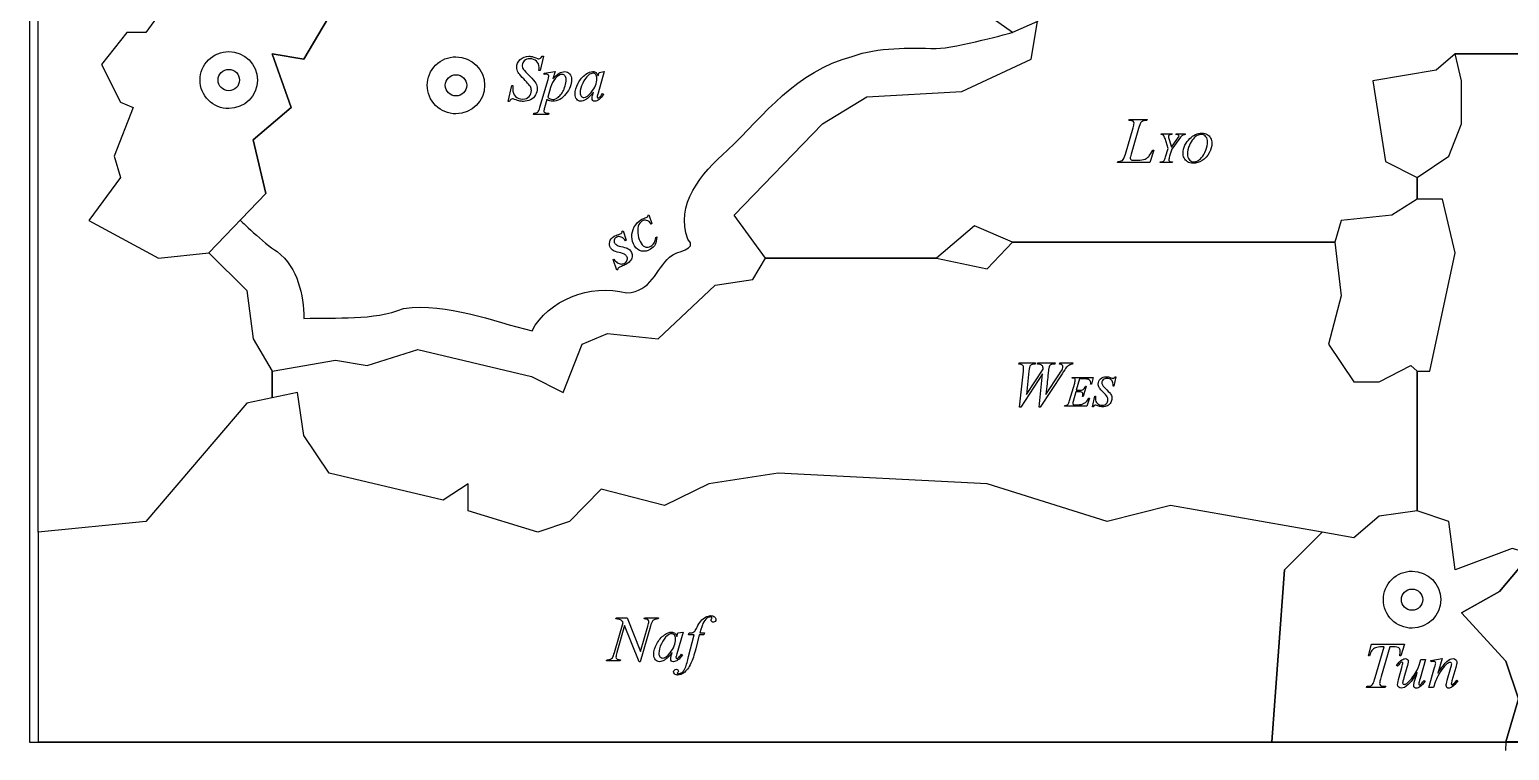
# Model space of a CAD drawing. Extents: x 1 to 639, y -1 to 499.
# Drawn here: x 1.3 to 245.7, y -1.1 to 118 of the extents above; entities that cross this region are included whole.
import ezdxf

# ---------------------------------------------------------------- set-up
doc = ezdxf.new("R2010")
doc.units = 0
for name, color, linetype in [('Background', 7, 'CONTINUOUS'), ('Centers', 7, 'CONTINUOUS'), ('Dividing_Lines', 7, 'CONTINUOUS'), ('Label_Land', 7, 'CONTINUOUS'), ('Label_Sea', 7, 'CONTINUOUS'), ('Land', 7, 'CONTINUOUS'), ('Seas', 7, 'CONTINUOUS')]:
    doc.layers.add(name, color=color, linetype=linetype)

msp = doc.modelspace()

# ---------------------------------------------------------------- linework, layer by layer
at = {"layer": 'Background', "color": 1}
msp.add_lwpolyline([(1.344743, 497.531739), (1.344743, 0.221553), (638.64735, 0.221553)], dxfattribs=at)
at = {"layer": 'Centers', "color": 1}
for points in [[(36.013724, 109.624054)], [(38.985438, 109.624054)], [(73.531696, 108.757862)], [(76.50341, 108.757862)], [(231.442201, 23.781681)], [(234.413915, 23.781681)]]:
    msp.add_lwpolyline(points, close=True, dxfattribs=at)
for points in [[(29.503007, 109.624054), (29.503005, 110.872899), (30.002526, 112.070595), (30.891681, 112.953659)], [(30.891681, 112.953659), (31.780835, 113.836724), (32.986788, 114.332822), (34.24424, 114.332815)], [(34.24424, 114.332815), (36.862735, 114.33281), (38.985442, 112.224626), (38.985438, 109.624054)], [(68.409661, 112.087451), (69.298815, 112.97051), (70.504764, 113.466603), (71.762212, 113.466596)], [(71.762212, 113.466596), (74.380697, 113.466591), (76.503399, 111.358424), (76.50341, 108.757862)], [(32.47472, 109.624054), (32.474717, 110.090149), (32.661146, 110.537156), (32.992996, 110.866735)], [(32.992996, 110.866735), (33.324846, 111.196315), (33.774932, 111.38147), (34.24424, 111.381469)], [(34.24424, 111.381469), (35.221509, 111.381453), (36.013732, 110.594634), (36.013724, 109.624054)], [(67.020976, 108.757862), (67.020982, 110.006702), (67.520506, 111.204392), (68.409661, 112.087451)], [(69.992693, 108.757862), (69.992689, 109.223957), (70.179119, 109.670963), (70.510968, 110.000543)], [(70.510968, 110.000543), (70.842818, 110.330122), (71.292904, 110.515278), (71.762212, 110.515276)], [(71.762212, 110.515276), (72.739481, 110.515261), (73.531704, 109.728442), (73.531696, 108.757862)], [(30.89169, 106.294466), (30.002536, 107.177525), (29.503012, 108.375214), (29.503007, 109.624054)], [(34.24424, 107.866666), (33.266967, 107.866663), (32.474728, 108.653471), (32.47472, 109.624054)], [(36.013724, 109.624054), (36.013717, 108.653485), (35.221498, 107.866682), (34.24424, 107.866666)], [(38.985438, 109.624054), (38.985427, 107.023493), (36.862725, 104.915325), (34.24424, 104.91532)], [(68.409651, 105.428256), (67.520496, 106.311321), (67.020975, 107.509017), (67.020976, 108.757862)], [(70.510968, 107.515181), (70.179119, 107.844761), (69.992689, 108.291767), (69.992693, 108.757862)], [(73.531696, 108.757862), (73.531704, 107.787282), (72.739481, 107.000463), (71.762212, 107.000447)], [(76.50341, 108.757862), (76.503414, 106.15729), (74.380707, 104.049106), (71.762212, 104.049101)], [(34.24424, 104.91532), (32.986792, 104.915314), (31.780844, 105.411407), (30.89169, 106.294466)], [(71.762212, 104.049101), (70.504759, 104.049094), (69.298806, 104.545191), (68.409651, 105.428256)], [(71.762212, 107.000447), (71.292904, 107.000446), (70.842818, 107.185601), (70.510968, 107.515181)], [(224.931484, 23.781681), (224.931482, 25.030525), (225.431003, 26.228221), (226.320158, 27.111286)], [(226.320158, 27.111286), (227.209312, 27.994351), (228.415264, 28.490448), (229.672716, 28.490441)], [(229.672716, 28.490441), (232.291212, 28.490436), (234.413918, 26.382253), (234.413915, 23.781681)], [(227.903195, 23.781681), (227.903202, 24.752265), (228.695443, 25.539073), (229.672716, 25.539069)], [(229.672716, 25.539069), (230.649975, 25.539053), (231.442194, 24.75225), (231.442201, 23.781681)], [(226.320158, 20.452076), (225.431003, 21.33514), (224.931482, 22.532836), (224.931484, 23.781681)], [(229.672716, 22.024293), (228.695443, 22.024288), (227.903202, 22.811097), (227.903195, 23.781681)], [(231.442201, 23.781681), (231.442194, 22.811111), (230.649975, 22.024308), (229.672716, 22.024293)], [(234.413915, 23.781681), (234.413918, 21.181109), (232.291212, 19.072925), (229.672716, 19.07292)], [(229.672716, 19.07292), (228.415264, 19.072913), (227.209312, 19.569011), (226.320158, 20.452076)]]:
    msp.add_open_spline(points, degree=3, dxfattribs=at)
at = {"layer": 'Dividing_Lines', "color": 2}
msp.add_lwpolyline([(249.323548, 31.357623), (244.099747, 25.141162), (237.831194, 21.588736), (245.144509, 13.595969), (247.234026, 7.379508), (245.144509, 0.274788), (245.083417, -1.125387)], dxfattribs=at)
at = {"layer": 'Label_Land', "color": 7}
for points in [[(85.998518, 113.559056), (86.199839, 113.559056), (85.648856, 111.191297), (85.468728, 111.191297)], [(86.326988, 110.549426), (86.326988, 110.754605), (88.144168, 111.022958)], [(88.144168, 111.022958), (87.778615, 109.812795)], [(96.260561, 111.022958), (95.227471, 107.455576), (95.110917, 106.976757)], [(95.227464, 110.296867), (95.418189, 110.896678), (96.260561, 111.022958)], [(80.393333, 106.098053), (80.986699, 108.744672), (81.166828, 108.744672)], [(85.627665, 105.135163), (86.968033, 109.744368)], [(87.370674, 108.38688), (86.909758, 106.813638)], [(94.358607, 107.255616), (94.469862, 107.650249)], [(80.594654, 106.09802), (80.393333, 106.098053)], [(86.787904, 106.397959), (86.401159, 105.04047)], [(95.985063, 107.381896), (96.165192, 107.255616)], [(87.089887, 104.15126), (87.042204, 103.956553), (84.546892, 103.956553), (84.599871, 104.15126)], [(103.508253, 87.302159), (103.619066, 87.370957)], [(103.619066, 87.370957), (104.126499, 85.903044), (104.009698, 85.830528)], [(99.234514, 84.648816), (99.366293, 84.73063)], [(99.366293, 84.73063), (99.889088, 83.152281), (99.790256, 83.090921)], [(104.788241, 83.62087), (104.931997, 83.710121)], [(98.424183, 78.279802), (98.307381, 78.207286), (97.70184, 79.970038), (97.815646, 80.040694)], [(97.939983, 15.066255), (99.365118, 20.027999)], [(98.188983, 20.596257), (98.247261, 20.79093), (100.04325, 20.79093)], [(100.04325, 20.79093), (102.263074, 15.197787), (103.465697, 19.375554)], [(102.829949, 20.596358), (102.888227, 20.791031), (105.198114, 20.791031), (105.134539, 20.596358)], [(103.884234, 19.375655), (102.1942, 13.493114), (102.003475, 13.493114), (99.614121, 19.512442), (98.337324, 15.066356)], [(109.261607, 18.417917), (108.228517, 14.850535), (108.111963, 14.371717)], [(108.22851, 17.691826), (108.419234, 18.291638), (109.261607, 18.417917)], [(110.194038, 14.382223), (111.115874, 17.944386), (110.194038, 17.944386), (110.268209, 18.291638)], [(112.811204, 18.291638), (112.715841, 17.944386), (111.942347, 17.944386), (111.359578, 15.645019)], [(112.032413, 18.291638), (112.811204, 18.291638)], [(107.359653, 14.650576), (107.470908, 15.045208)], [(108.986109, 14.776855), (109.166238, 14.650576)], [(222.652695, 14.518905), (222.45667, 14.518905), (222.959973, 16.413099)], [(222.959973, 16.413099), (228.416817, 16.413099), (227.828747, 14.518905), (227.627427, 14.518905)], [(223.585126, 10.919937), (225.073836, 15.986914), (224.644707, 15.986914)], [(226.562549, 15.986914), (225.995672, 15.986914), (224.575833, 11.072516)], [(98.941285, 13.850906), (98.888306, 13.656132), (96.631398, 13.656132), (96.705569, 13.850805)], [(227.288344, 12.798337), (227.12411, 12.914111)], [(227.526751, 10.956777), (227.987668, 12.582618)], [(228.824737, 12.582618), (228.326734, 10.883097)], [(230.991582, 13.513922), (231.108136, 13.913807), (231.913435, 13.913807)], [(231.913435, 13.913807), (230.991599, 10.777864)], [(233.497507, 10.146466), (233.232612, 9.278302), (232.437926, 9.278302), (233.402145, 12.572078)], [(233.025995, 13.556183), (232.824675, 13.524529), (232.792904, 13.713949), (234.625963, 14.040087)], [(234.625963, 14.040087), (233.921339, 11.646028)], [(235.484223, 10.456912), (236.098781, 12.572078)], [(236.909358, 12.572078), (236.263014, 10.356932)], [(231.659118, 10.441118), (231.818055, 10.320092)], [(237.052404, 10.456912), (237.216637, 10.356932)], [(225.073836, 9.472975), (225.31754, 9.472975), (225.253965, 9.278302), (222.1282, 9.278302), (222.186479, 9.472975), (222.324224, 9.472975)]]:
    msp.add_lwpolyline(points, dxfattribs=at)
for points in [[(94.374506, 110.749352)], [(107.375552, 18.144311)]]:
    msp.add_lwpolyline(points, close=True, dxfattribs=at)
for points in [[(81.807873, 111.749082), (81.807873, 112.247174), (81.995065, 112.673359), (82.369451, 113.027638)], [(82.369451, 113.027638), (82.743836, 113.381939), (83.22418, 113.55909), (83.810481, 113.55909)], [(83.052882, 112.827679), (82.823305, 112.61371), (82.708517, 112.366416), (82.708517, 112.085794)], [(83.948227, 113.148631), (83.580905, 113.148631), (83.282457, 113.041647), (83.052882, 112.827679)], [(83.810481, 113.55909), (84.00827, 113.55909), (84.195462, 113.539794), (84.372059, 113.501203)], [(85.066087, 112.743492), (84.783532, 113.013585), (84.410912, 113.148631), (83.948227, 113.148631)], [(84.372059, 113.501203), (84.48155, 113.480101), (84.681105, 113.409945), (84.970724, 113.290737)], [(84.970724, 113.290737), (85.175577, 113.210053), (85.288599, 113.166209), (85.30979, 113.159205)], [(85.489919, 111.701669), (85.489919, 112.126125), (85.348642, 112.4734), (85.066087, 112.743492)], [(85.30979, 113.159205), (85.359237, 113.148653), (85.413982, 113.143378), (85.474024, 113.143378)], [(85.474024, 113.143378), (85.576451, 113.143378), (85.664749, 113.169689), (85.738919, 113.222311)], [(85.738919, 113.222311), (85.813091, 113.27491), (85.899624, 113.387159), (85.998518, 113.559056)], [(82.051576, 110.854585), (81.889107, 111.138709), (81.807873, 111.436874), (81.807873, 111.749082)], [(82.724412, 110.070608), (82.374749, 110.421384), (82.150471, 110.68271), (82.051576, 110.854585)], [(82.708517, 112.085794), (82.708517, 111.840239), (82.780922, 111.605213), (82.925733, 111.380716)], [(84.054185, 108.534206), (83.888185, 108.825356), (83.444927, 109.33749), (82.724412, 110.070608)], [(82.925733, 111.380716), (83.074074, 111.159721), (83.411373, 110.796665), (83.937631, 110.291546)], [(83.937631, 110.291546), (84.467422, 109.789953), (84.810019, 109.397083), (84.965425, 109.112937)], [(85.468728, 111.191297), (85.482855, 111.401763), (85.489919, 111.571887), (85.489919, 111.701669)], [(86.756117, 110.586232), (86.653692, 110.586232), (86.510649, 110.573964), (86.326988, 110.549426)], [(87.00512, 110.507333), (86.95214, 110.559933), (86.869139, 110.586232), (86.756117, 110.586232)], [(86.968033, 109.744368), (87.049269, 110.035519), (87.089887, 110.216171), (87.089887, 110.286327)], [(87.089887, 110.286327), (87.089887, 110.381042), (87.061631, 110.454711), (87.00512, 110.507333)], [(87.778615, 109.812795), (88.163595, 110.261789), (88.506193, 110.575726), (88.806408, 110.754605)], [(89.320304, 110.565186), (88.938854, 110.565186), (88.560937, 110.347704), (88.186552, 109.912741)], [(88.806408, 110.754605), (89.110155, 110.933507), (89.419199, 111.022958), (89.73354, 111.022958)], [(89.770627, 110.33896), (89.643478, 110.489777), (89.49337, 110.565186), (89.320304, 110.565186)], [(89.73354, 111.022958), (90.047884, 111.022958), (90.316311, 110.898429), (90.538822, 110.649372)], [(89.966648, 109.697022), (89.966648, 109.977643), (89.901308, 110.191623), (89.770627, 110.33896)], [(90.538822, 110.649372), (90.761335, 110.40384), (90.872592, 110.082888), (90.872592, 109.686516)], [(91.926867, 109.091924), (92.265933, 109.712815), (92.695064, 110.209167), (93.21426, 110.580979)], [(93.653991, 110.433653), (93.293733, 110.135498), (92.972327, 109.69352), (92.689772, 109.107717)], [(93.21426, 110.580979), (93.620431, 110.875632), (94.003646, 111.022958), (94.363904, 111.022958)], [(94.374506, 110.749352), (94.148462, 110.749352), (93.90829, 110.644119), (93.653991, 110.433653)], [(94.363904, 111.022958), (94.579353, 111.022958), (94.757716, 110.966834), (94.898994, 110.854585)], [(94.851318, 110.549426), (94.734765, 110.68271), (94.575828, 110.749352), (94.374506, 110.749352)], [(95.02615, 109.902235), (95.02615, 110.200389), (94.967873, 110.41612), (94.851318, 110.549426)], [(94.898994, 110.854585), (95.043802, 110.742336), (95.153292, 110.55643), (95.227464, 110.296867)], [(81.166828, 108.744672), (81.142103, 108.48861), (81.129741, 108.276393), (81.129741, 108.108021)], [(81.129741, 108.108021), (81.129741, 107.62744), (81.28338, 107.236321), (81.59066, 106.934664)], [(83.858164, 106.903077), (84.098336, 107.187223), (84.218422, 107.513451), (84.218422, 107.881761)], [(84.218422, 107.881761), (84.218422, 108.120289), (84.163676, 108.337771), (84.054185, 108.534206)], [(85.198533, 108.21322), (85.198533, 107.851914), (85.101405, 107.501138), (84.907149, 107.16089)], [(84.965425, 109.112937), (85.12083, 108.832315), (85.198533, 108.53241), (85.198533, 108.21322)], [(88.186552, 109.912741), (87.815699, 109.477778), (87.54374, 108.969158), (87.370674, 108.38688)], [(88.912367, 107.029357), (89.096027, 107.229317), (89.260262, 107.459078), (89.40507, 107.718642)], [(89.40507, 107.718642), (89.549881, 107.98173), (89.678797, 108.290413), (89.791819, 108.644692)], [(89.791819, 108.644692), (89.908372, 108.998971), (89.966648, 109.349747), (89.966648, 109.697022)], [(90.872592, 109.686516), (90.872592, 108.914807), (90.556483, 108.129067), (89.924265, 107.329296)], [(91.423567, 107.329296), (91.423567, 107.887014), (91.591334, 108.474557), (91.926867, 109.091924)], [(92.689772, 109.107717), (92.41075, 108.521915), (92.271239, 107.992247), (92.271239, 107.518716)], [(92.864605, 106.745245), (93.249585, 106.745245), (93.668119, 107.027617), (94.120207, 107.592362)], [(94.469862, 107.650249), (94.007179, 107.050415), (93.581581, 106.631234), (93.193068, 106.392706)], [(94.120207, 107.592362), (94.724169, 108.343035), (95.02615, 109.112993), (95.02615, 109.902235)], [(81.082061, 106.518952), (80.873676, 106.518952), (80.711207, 106.378641), (80.594654, 106.09802)], [(81.426423, 106.440019), (81.288679, 106.492641), (81.173892, 106.518952), (81.082061, 106.518952)], [(82.305876, 106.155906), (82.122215, 106.194497), (81.829064, 106.289201), (81.426423, 106.440019)], [(81.59066, 106.934664), (81.901471, 106.632985), (82.305877, 106.482145), (82.803879, 106.482145)], [(82.899241, 106.09802), (82.687325, 106.09802), (82.489537, 106.117315), (82.305876, 106.155906)], [(82.803879, 106.482145), (83.266564, 106.482145), (83.617992, 106.622456), (83.858164, 106.903077)], [(84.080676, 106.376879), (83.720418, 106.190973), (83.326607, 106.09802), (82.899241, 106.09802)], [(84.907149, 107.16089), (84.716425, 106.824144), (84.440934, 106.562807), (84.080676, 106.376879)], [(85.267407, 104.319633), (85.380429, 104.41785), (85.500515, 104.689693), (85.627665, 105.135163)], [(87.243524, 106.19278), (87.109311, 106.231349), (86.957437, 106.299742), (86.787904, 106.397959)], [(86.909758, 106.813638), (87.128738, 106.554074), (87.423654, 106.424293), (87.794507, 106.424293)], [(87.71504, 106.134893), (87.538443, 106.134893), (87.381271, 106.154189), (87.243524, 106.19278)], [(89.924265, 107.329296), (89.292049, 106.533028), (88.555641, 106.134893), (87.71504, 106.134893)], [(87.794507, 106.424293), (87.978167, 106.424293), (88.16536, 106.475152), (88.356085, 106.576872)], [(88.356085, 106.576872), (88.546809, 106.678592), (88.732237, 106.82942), (88.912367, 107.029357)], [(91.704355, 106.450592), (91.517163, 106.664561), (91.423567, 106.957462), (91.423567, 107.329296)], [(92.371891, 106.134893), (92.11406, 106.134893), (91.891548, 106.240126), (91.704355, 106.450592)], [(92.271239, 107.518716), (92.271239, 107.280188), (92.331282, 107.090768), (92.451368, 106.950458)], [(93.193068, 106.392706), (92.914044, 106.220831), (92.640318, 106.134893), (92.371891, 106.134893)], [(92.451368, 106.950458), (92.571454, 106.813649), (92.709199, 106.745245), (92.864605, 106.745245)], [(94.242053, 106.576872), (94.242053, 106.748747), (94.280905, 106.974995), (94.358607, 107.255616)], [(94.353308, 106.250633), (94.279138, 106.324313), (94.242053, 106.433059), (94.242053, 106.576872)], [(94.697673, 106.134893), (94.545799, 106.134893), (94.43101, 106.173473), (94.353308, 106.250633)], [(95.412889, 106.419006), (95.155059, 106.229597), (94.916653, 106.134893), (94.697673, 106.134893)], [(95.110917, 106.976757), (95.100315, 106.931162), (95.095015, 106.892571), (95.095015, 106.860984)], [(95.095015, 106.860984), (95.095015, 106.80486), (95.112674, 106.755751), (95.147994, 106.713658)], [(95.147994, 106.713658), (95.176249, 106.682094), (95.211569, 106.666312), (95.253952, 106.666312)], [(95.253952, 106.666312), (95.299868, 106.666312), (95.359911, 106.694374), (95.434081, 106.750498)], [(96.165192, 107.255616), (95.921489, 106.890809), (95.670722, 106.611938), (95.412889, 106.419006)], [(95.434081, 106.750498), (95.571827, 106.852218), (95.755488, 107.062684), (95.985063, 107.381896)], [(84.599871, 104.15126), (84.92834, 104.165179), (85.150852, 104.221303), (85.267407, 104.319633)], [(86.401159, 105.04047), (86.323456, 104.77388), (86.284605, 104.600243), (86.284605, 104.519558)], [(86.284605, 104.519558), (86.284605, 104.442399), (86.30403, 104.377508), (86.34288, 104.324886)], [(86.34288, 104.324886), (86.385264, 104.268761), (86.45237, 104.226668), (86.544201, 104.198606)], [(86.544201, 104.198606), (86.636031, 104.167042), (86.817926, 104.15126), (87.089887, 104.15126)], [(101.216446, 85.358062), (101.506421, 85.885581), (101.872034, 86.286316), (102.313285, 86.560265)], [(102.475796, 86.321932), (102.200264, 86.150868), (101.999366, 85.863437), (101.873103, 85.459639)], [(102.313285, 86.560265), (102.481, 86.664391), (102.712112, 86.758235), (103.00662, 86.841798)], [(103.258616, 86.448066), (102.992302, 86.522644), (102.731362, 86.480599), (102.475796, 86.321932)], [(103.00662, 86.841798), (103.156871, 86.885439), (103.256953, 86.922754), (103.306867, 86.953743)], [(104.009698, 85.830528), (103.776057, 86.170844), (103.525696, 86.37669), (103.258616, 86.448066)], [(103.306867, 86.953743), (103.406698, 87.015724), (103.473827, 87.131863), (103.508253, 87.302159)], [(97.155335, 82.90293), (97.25564, 83.268558), (97.497467, 83.570373), (97.880816, 83.808375)], [(97.899962, 83.195616), (97.857802, 83.006724), (97.88353, 82.837913), (97.977146, 82.689183)], [(97.880816, 83.808375), (98.054521, 83.916219), (98.307474, 84.01948), (98.639675, 84.118157)], [(98.197933, 83.628817), (98.042199, 83.53213), (97.942875, 83.38773), (97.899962, 83.195616)], [(98.742662, 83.756016), (98.541234, 83.771623), (98.359658, 83.729224), (98.197933, 83.628817)], [(98.639675, 84.118157), (98.83409, 84.175451), (98.96524, 84.225171), (99.033126, 84.267318)], [(99.34956, 83.532983), (99.148373, 83.667323), (98.946074, 83.741667), (98.742662, 83.756016)], [(99.033126, 84.267318), (99.091027, 84.303266), (99.13545, 84.347393), (99.166396, 84.3997)], [(99.166396, 84.3997), (99.196094, 84.453985), (99.2188, 84.537024), (99.234514, 84.648816)], [(99.790256, 83.090921), (99.633493, 83.291443), (99.486594, 83.438797), (99.34956, 83.532983)], [(100.808146, 83.743567), (100.791122, 84.295598), (100.927223, 84.833763), (101.216446, 85.358062)], [(101.25118, 82.252232), (100.971602, 82.696404), (100.823924, 83.193516), (100.808146, 83.743567)], [(101.873103, 85.459639), (101.746852, 85.055822), (101.74054, 84.554101), (101.854165, 83.954476)], [(101.854165, 83.954476), (101.9463, 83.468404), (102.112188, 83.035006), (102.35183, 82.654282)], [(104.511647, 82.75004), (104.642419, 82.97462), (104.734617, 83.264897), (104.788241, 83.62087)], [(104.931997, 83.710121), (104.91657, 83.187584), (104.82888, 82.773237), (104.668928, 82.467079)], [(97.287595, 81.905327), (97.099128, 82.204748), (97.055041, 82.537282), (97.155335, 82.90293)], [(97.705443, 81.486331), (97.535459, 81.593156), (97.396177, 81.732821), (97.287595, 81.905327)], [(98.698358, 81.126478), (98.268054, 81.22336), (97.937083, 81.343311), (97.705443, 81.486331)], [(97.977146, 82.689183), (98.069505, 82.542452), (98.200548, 82.422492), (98.370277, 82.329303)], [(98.370277, 82.329303), (98.540759, 82.239335), (98.866609, 82.145168), (99.347828, 82.046802)], [(99.586793, 80.846591), (99.42679, 80.937558), (99.130645, 81.030854), (98.698358, 81.126478)], [(99.347828, 82.046802), (99.732952, 81.968758), (100.018243, 81.872854), (100.203701, 81.75909)], [(99.970196, 80.488932), (99.87658, 80.637662), (99.748779, 80.756882), (99.586793, 80.846591)], [(100.203701, 81.75909), (100.391144, 81.646585), (100.545405, 81.494151), (100.666484, 81.30179)], [(100.666484, 81.30179), (100.802529, 81.085653), (100.870062, 80.850424), (100.869082, 80.596103)], [(102.423843, 81.375199), (101.940375, 81.485962), (101.549487, 81.778306), (101.25118, 82.252232)], [(102.35183, 82.654282), (102.566514, 82.313209), (102.814502, 82.104514), (103.095796, 82.028195)], [(103.883906, 81.669462), (103.394737, 81.365762), (102.908049, 81.267674), (102.423843, 81.375199)], [(103.095796, 82.028195), (103.377839, 81.955095), (103.665611, 82.009655), (103.959113, 82.191875)], [(104.668928, 82.467079), (104.51096, 82.16218), (104.249285, 81.896307), (103.883906, 81.669462)], [(103.959113, 82.191875), (104.196709, 82.339386), (104.380887, 82.525441), (104.511647, 82.75004)], [(97.815646, 80.040694), (98.011351, 79.787122), (98.211043, 79.591186), (98.414722, 79.452887)], [(98.414722, 79.452887), (98.617155, 79.316567), (98.829938, 79.243212), (99.053073, 79.232821)], [(98.549967, 78.523339), (98.508532, 78.470053), (98.466604, 78.388874), (98.424183, 78.279802)], [(98.712058, 78.669484), (98.644174, 78.627338), (98.590144, 78.578624), (98.549967, 78.523339)], [(99.276979, 78.916802), (98.98622, 78.805226), (98.797913, 78.722787), (98.712058, 78.669484)], [(99.053073, 79.232821), (99.27495, 79.22443), (99.48572, 79.282213), (99.685381, 79.406173)], [(99.975548, 79.242965), (99.803839, 79.136359), (99.570982, 79.027638), (99.276979, 78.916802)], [(99.685381, 79.406173), (99.883044, 79.528892), (100.007204, 79.695595), (100.057861, 79.906283)], [(100.057861, 79.906283), (100.109258, 80.120211), (100.080036, 80.314427), (99.970196, 80.488932)], [(100.630671, 79.856522), (100.473448, 79.621026), (100.255073, 79.416507), (99.975548, 79.242965)], [(100.869082, 80.596103), (100.868105, 80.341783), (100.788634, 80.095256), (100.630671, 79.856522)], [(98.920094, 20.459438), (98.764689, 20.540122), (98.520985, 20.585728), (98.188983, 20.596257)], [(99.365118, 20.027999), (99.227373, 20.238465), (99.079032, 20.382278), (98.920094, 20.459438)], [(102.962398, 20.59097), (102.920015, 20.59097), (102.875865, 20.592766), (102.829949, 20.596358)], [(103.476293, 20.480484), (103.384463, 20.554142), (103.213164, 20.59097), (102.962398, 20.59097)], [(103.465697, 19.375554), (103.564592, 19.719304), (103.614039, 19.985895), (103.614039, 20.175325)], [(103.614039, 20.175325), (103.614039, 20.305107), (103.568123, 20.406827), (103.476293, 20.480484)], [(104.228596, 20.238566), (104.115574, 20.073695), (104.000786, 19.786059), (103.884234, 19.375655)], [(104.599449, 20.522678), (104.433449, 20.449021), (104.309831, 20.354317), (104.228596, 20.238566)], [(105.134539, 20.596358), (104.894368, 20.59995), (104.716004, 20.57539), (104.599449, 20.522678)], [(111.58209, 19.222941), (111.790475, 19.643873), (111.99003, 19.970101), (112.180755, 20.201625)], [(112.556904, 19.833293), (112.461543, 19.626351), (112.286713, 19.112466), (112.032413, 18.291638)], [(112.180755, 20.201625), (112.442118, 20.513811), (112.715843, 20.747074), (113.001928, 20.901416)], [(113.192653, 20.706743), (112.956014, 20.520837), (112.744098, 20.229687), (112.556904, 19.833293)], [(113.001928, 20.901416), (113.291547, 21.05926), (113.563506, 21.138182), (113.817806, 21.138182)], [(113.791318, 20.917209), (113.568805, 20.917209), (113.36925, 20.847054), (113.192653, 20.706743)], [(113.992639, 20.864576), (113.946722, 20.899665), (113.879615, 20.917209), (113.791318, 20.917209)], [(113.817806, 21.138182), (114.086233, 21.138182), (114.301681, 21.069789), (114.464151, 20.933003)], [(113.902572, 20.380504), (113.902572, 20.436629), (113.925531, 20.505033), (113.971447, 20.585717)], [(114.003234, 20.154279), (113.936126, 20.217407), (113.902572, 20.292816), (113.902572, 20.380504)], [(113.971447, 20.585717), (114.017361, 20.669904), (114.040318, 20.726028), (114.040318, 20.75409)], [(114.040318, 20.75409), (114.040318, 20.80321), (114.024425, 20.840039), (113.992639, 20.864576)], [(114.273426, 20.059552), (114.163937, 20.059552), (114.073873, 20.091128), (114.003234, 20.154279)], [(114.586004, 20.185832), (114.504768, 20.101645), (114.400576, 20.059552), (114.273426, 20.059552)], [(114.464151, 20.933003), (114.62662, 20.799696), (114.707854, 20.654121), (114.707854, 20.496277)], [(114.707854, 20.496277), (114.707854, 20.3735), (114.667238, 20.270018), (114.586004, 20.185832)], [(104.927913, 16.486883), (105.266979, 17.107775), (105.69611, 17.604127), (106.215306, 17.975939)], [(106.655037, 17.828612), (106.294779, 17.530458), (105.973373, 17.088479), (105.690818, 16.502677)], [(106.215306, 17.975939), (106.621477, 18.270591), (107.004692, 18.417917), (107.364949, 18.417917)], [(107.375552, 18.144311), (107.149508, 18.144311), (106.909336, 18.039078), (106.655037, 17.828612)], [(107.121253, 14.987321), (107.725215, 15.737995), (108.027196, 16.507952), (108.027196, 17.297194)], [(107.364949, 18.417917), (107.580399, 18.417917), (107.758762, 18.361793), (107.90004, 18.249544)], [(107.852364, 17.944386), (107.735811, 18.07767), (107.576874, 18.144311), (107.375552, 18.144311)], [(108.027196, 17.297194), (108.027196, 17.595349), (107.968919, 17.811079), (107.852364, 17.944386)], [(107.90004, 18.249544), (108.044848, 18.137296), (108.154338, 17.95139), (108.22851, 17.691826)], [(110.268209, 18.291638), (110.561361, 18.291638), (110.766213, 18.310933), (110.882766, 18.349524)], [(110.882766, 18.349524), (110.999321, 18.391617), (111.105279, 18.468788), (111.20064, 18.581037)], [(111.20064, 18.581037), (111.299535, 18.696788), (111.426684, 18.910756), (111.58209, 19.222941)], [(97.595617, 14.171757), (97.698045, 14.326099), (97.812833, 14.624265), (97.939983, 15.066255)], [(98.337324, 15.066356), (98.241963, 14.72961), (98.194282, 14.471786), (98.194282, 14.292885)], [(104.424613, 14.724256), (104.424613, 15.281974), (104.59238, 15.869516), (104.927913, 16.486883)], [(104.705401, 13.845552), (104.518209, 14.05952), (104.424613, 14.352421), (104.424613, 14.724256)], [(105.690818, 16.502677), (105.411796, 15.916874), (105.272285, 15.387207), (105.272285, 14.913675)], [(105.272285, 14.913675), (105.272285, 14.675147), (105.332328, 14.485728), (105.452414, 14.345417)], [(105.86565, 14.140204), (106.250631, 14.140204), (106.669165, 14.422577), (107.121253, 14.987321)], [(107.470908, 15.045208), (107.008225, 14.445374), (106.582627, 14.026193), (106.194114, 13.787665)], [(108.435127, 14.145457), (108.572873, 14.247177), (108.756534, 14.457643), (108.986109, 14.776855)], [(111.359578, 15.645019), (111.101747, 14.63128), (110.84215, 13.847303), (110.580787, 13.293087)], [(223.034144, 15.371276), (222.878739, 15.171339), (222.751589, 14.887215), (222.652695, 14.518905)], [(223.643401, 15.829048), (223.392635, 15.723826), (223.189549, 15.571235), (223.034144, 15.371276)], [(224.644707, 15.986914), (224.23147, 15.986914), (223.897701, 15.934292), (223.643401, 15.829048)], [(227.489681, 15.839588), (227.369595, 15.937806), (227.060551, 15.986914), (226.562549, 15.986914)], [(227.728089, 15.26079), (227.728089, 15.516851), (227.64862, 15.709784), (227.489681, 15.839588)], [(227.627427, 14.518905), (227.694535, 14.796025), (227.728089, 15.043319), (227.728089, 15.26079)], [(96.705569, 13.850805), (96.988124, 13.857764), (97.177083, 13.882324), (97.272447, 13.924485)], [(97.272447, 13.924485), (97.417255, 13.987614), (97.524978, 14.070038), (97.595617, 14.171757)], [(98.194282, 14.292885), (98.194282, 14.159601), (98.236666, 14.057881), (98.321432, 13.987726)], [(98.321432, 13.987726), (98.409729, 13.921073), (98.616347, 13.875466), (98.941285, 13.850906)], [(105.372937, 13.529853), (105.115106, 13.529853), (104.892594, 13.635086), (104.705401, 13.845552)], [(106.194114, 13.787665), (105.91509, 13.61579), (105.641364, 13.529853), (105.372937, 13.529853)], [(105.452414, 14.345417), (105.5725, 14.208609), (105.710245, 14.140204), (105.86565, 14.140204)], [(107.243099, 13.971831), (107.243099, 14.143706), (107.281951, 14.369955), (107.359653, 14.650576)], [(107.354354, 13.645592), (107.280184, 13.719272), (107.243099, 13.828019), (107.243099, 13.971831)], [(107.698719, 13.529853), (107.546845, 13.529853), (107.432056, 13.568433), (107.354354, 13.645592)], [(108.413935, 13.813965), (108.156105, 13.624557), (107.917699, 13.529853), (107.698719, 13.529853)], [(107.841768, 12.156571), (107.930067, 12.237232), (108.039557, 12.277563), (108.170238, 12.277563)], [(108.111963, 14.371717), (108.101361, 14.326121), (108.096061, 14.28753), (108.096061, 14.255944)], [(108.096061, 14.255944), (108.096061, 14.199819), (108.11372, 14.150711), (108.14904, 14.108618)], [(108.14904, 14.108618), (108.177295, 14.077053), (108.212614, 14.061271), (108.254998, 14.061271)], [(108.170238, 12.277563), (108.265601, 12.277563), (108.346836, 12.24775), (108.413942, 12.188124)], [(108.254998, 14.061271), (108.300914, 14.061271), (108.360957, 14.089333), (108.435127, 14.145457)], [(109.166238, 14.650576), (108.922535, 14.285768), (108.671767, 14.006898), (108.413935, 13.813965)], [(110.580787, 13.293087), (110.209932, 12.510849), (109.810823, 11.970653), (109.38346, 11.672499)], [(109.425843, 12.114477), (109.556524, 12.300383), (109.680142, 12.570476), (109.796697, 12.924755)], [(109.796697, 12.924755), (109.846144, 13.072092), (109.978591, 13.557915), (110.194038, 14.382223)], [(227.12411, 12.914111), (227.389005, 13.321012), (227.669793, 13.620917), (227.966476, 13.813828)], [(227.791647, 13.382389), (227.717475, 13.329767), (227.549707, 13.135083), (227.288344, 12.798337)], [(228.014159, 13.461322), (227.939987, 13.461322), (227.865816, 13.435011), (227.791647, 13.382389)], [(227.966476, 13.813828), (228.19252, 13.964667), (228.400904, 14.040087), (228.591629, 14.040087)], [(227.987668, 12.582618), (228.10069, 12.971986), (228.157201, 13.214016), (228.157201, 13.308709)], [(228.109521, 13.413942), (228.081266, 13.445529), (228.049478, 13.461322), (228.014159, 13.461322)], [(228.157201, 13.308709), (228.157201, 13.350802), (228.141307, 13.38588), (228.109521, 13.413942)], [(228.591629, 14.040087), (228.722312, 14.040087), (228.82827, 13.997994), (228.909503, 13.913807)], [(229.036653, 13.598108), (229.036653, 13.4087), (228.966014, 13.070203), (228.824737, 12.582618)], [(228.909503, 13.913807), (228.99427, 13.833123), (229.036653, 13.72789), (229.036653, 13.598108)], [(230.339938, 11.845987), (230.54479, 12.196764), (230.762005, 12.752742), (230.991582, 13.513922)], [(233.248507, 13.577062), (233.206124, 13.577062), (233.131953, 13.570102), (233.025995, 13.556183)], [(233.476315, 13.487622), (233.416273, 13.547248), (233.340337, 13.577062), (233.248507, 13.577062)], [(233.402145, 12.572078), (233.515167, 12.968473), (233.571678, 13.207001), (233.571678, 13.287663)], [(233.571678, 13.287663), (233.571678, 13.364845), (233.53989, 13.431498), (233.476315, 13.487622)], [(234.806091, 12.514225), (234.523536, 12.15292), (234.225087, 11.689894), (233.910744, 11.12515)], [(233.921339, 11.646028), (234.581813, 12.6247), (235.08688, 13.268378), (235.436541, 13.577062)], [(235.621969, 13.298203), (235.360606, 13.140359), (235.088646, 12.879033), (234.806091, 12.514225)], [(235.436541, 13.577062), (235.789734, 13.885745), (236.1288, 14.040087), (236.453739, 14.040087)], [(235.976927, 13.424482), (235.878033, 13.424482), (235.759713, 13.382389), (235.621969, 13.298203)], [(236.14646, 13.356089), (236.100546, 13.401685), (236.044035, 13.424482), (235.976927, 13.424482)], [(236.098781, 12.572078), (236.176483, 12.835166), (236.215334, 13.040379), (236.215334, 13.187716)], [(236.215334, 13.187716), (236.215334, 13.257872), (236.192376, 13.313996), (236.14646, 13.356089)], [(236.453739, 14.040087), (236.630335, 14.040087), (236.775145, 13.982212), (236.888167, 13.866461)], [(236.888167, 13.866461), (237.004722, 13.75071), (237.062999, 13.599871), (237.062999, 13.413942)], [(237.062999, 13.413942), (237.062999, 13.203476), (237.011786, 12.922855), (236.909358, 12.572078)], [(107.704022, 11.861918), (107.704022, 11.974167), (107.749937, 12.072384), (107.841768, 12.156571)], [(107.868259, 11.519886), (107.758768, 11.607597), (107.704022, 11.721608), (107.704022, 11.861918)], [(108.408645, 11.330466), (108.196729, 11.330466), (108.0166, 11.393606), (107.868259, 11.519886)], [(108.39805, 11.767192), (108.341539, 11.718094), (108.313283, 11.681265), (108.313283, 11.656705)], [(108.313283, 11.656705), (108.313283, 11.625141), (108.325644, 11.600581), (108.350367, 11.583025)], [(108.350367, 11.583025), (108.382155, 11.558488), (108.431602, 11.546219), (108.498708, 11.546219)], [(108.509304, 11.982911), (108.509304, 11.905751), (108.472219, 11.833845), (108.39805, 11.767192)], [(109.38346, 11.672499), (109.058522, 11.444477), (108.733584, 11.330466), (108.408645, 11.330466)], [(108.413942, 12.188124), (108.477517, 12.128497), (108.509304, 12.060093), (108.509304, 11.982911)], [(108.498708, 11.546219), (108.650583, 11.546219), (108.811286, 11.593566), (108.980819, 11.688258)], [(108.980819, 11.688258), (109.146819, 11.782974), (109.295161, 11.925047), (109.425843, 12.114477)], [(222.959973, 9.604507), (223.062398, 9.664156), (223.154229, 9.771152), (223.235464, 9.925493)], [(223.235464, 9.925493), (223.320231, 10.083337), (223.436785, 10.414818), (223.585126, 10.919937)], [(224.575833, 11.072516), (224.395705, 10.455149), (224.305641, 10.074559), (224.305641, 9.930747)], [(224.305641, 9.930747), (224.305641, 9.79744), (224.362152, 9.686943), (224.475174, 9.599254)], [(227.293643, 9.74658), (227.293643, 10.009669), (227.371346, 10.413067), (227.526751, 10.956777)], [(228.326734, 10.883097), (228.188989, 10.420072), (228.120117, 10.12717), (228.120117, 10.004393)], [(228.120117, 10.004393), (228.120117, 9.937762), (228.141308, 9.8834), (228.183692, 9.841307)], [(228.183692, 9.841307), (228.229606, 9.802716), (228.289649, 9.78342), (228.363821, 9.78342)], [(228.363821, 9.78342), (228.480373, 9.78342), (228.632247, 9.841296), (228.81944, 9.957046)], [(228.81944, 9.957046), (229.006632, 10.072797), (229.255633, 10.32887), (229.566444, 10.725264)], [(230.509471, 11.735501), (229.909041, 10.756828), (229.405741, 10.081575), (228.999569, 9.70974)], [(229.566444, 10.725264), (229.880787, 11.125138), (230.138619, 11.498713), (230.339938, 11.845987)], [(229.958489, 9.567701), (229.958489, 9.686954), (229.981447, 9.844798), (230.027363, 10.041233)], [(230.027363, 10.041233), (230.083874, 10.300819), (230.244577, 10.865575), (230.509471, 11.735501)], [(230.991599, 10.777864), (230.853852, 10.311337), (230.784979, 10.016684), (230.784979, 9.893907)], [(230.784979, 9.893907), (230.784979, 9.830778), (230.795569, 9.78342), (230.816749, 9.751834)], [(230.912112, 9.70974), (230.972156, 9.70974), (231.037497, 9.736052), (231.108136, 9.788674)], [(231.818055, 10.320092), (231.539031, 9.881627), (231.252944, 9.558912), (230.959795, 9.351948)], [(231.108136, 9.788674), (231.182306, 9.844798), (231.365966, 10.062279), (231.659118, 10.441118)], [(233.910744, 11.12515), (233.744744, 10.826973), (233.606998, 10.500745), (233.497507, 10.146466)], [(235.304095, 9.588748), (235.304095, 9.757121), (235.364138, 10.046509), (235.484223, 10.456912)], [(236.263014, 10.356932), (236.188844, 10.100871), (236.15176, 9.944778), (236.15176, 9.888653)], [(236.15176, 9.888653), (236.15176, 9.839533), (236.165887, 9.79744), (236.194143, 9.762374)], [(237.216637, 10.356932), (236.888168, 9.890405), (236.577357, 9.557172), (236.284206, 9.357235)], [(236.284206, 9.715027), (236.326589, 9.715027), (236.377802, 9.737825), (236.437847, 9.78342)], [(236.437847, 9.78342), (236.625038, 9.930735), (236.82989, 10.155232), (237.052404, 10.456912)], [(222.324224, 9.472975), (222.599716, 9.472975), (222.811632, 9.516819), (222.959973, 9.604507)], [(224.475174, 9.599254), (224.588196, 9.515068), (224.78775, 9.472975), (225.073836, 9.472975)], [(227.463176, 9.320395), (227.350154, 9.432644), (227.293643, 9.574706), (227.293643, 9.74658)], [(227.876413, 9.152022), (227.713944, 9.152022), (227.576198, 9.208147), (227.463176, 9.320395)], [(228.999569, 9.70974), (228.596928, 9.337928), (228.222543, 9.152022), (227.876413, 9.152022)], [(230.075043, 9.267762), (229.99734, 9.344944), (229.958489, 9.444924), (229.958489, 9.567701)], [(230.398217, 9.152022), (230.26047, 9.152022), (230.152745, 9.190602), (230.075043, 9.267762)], [(230.959795, 9.351948), (230.765537, 9.218664), (230.578344, 9.152022), (230.398217, 9.152022)], [(230.816749, 9.751834), (230.841474, 9.723772), (230.873262, 9.70974), (230.912112, 9.70974)], [(235.420649, 9.273049), (235.342946, 9.350208), (235.304095, 9.455441), (235.304095, 9.588748)], [(235.733223, 9.152022), (235.602543, 9.152022), (235.498351, 9.192365), (235.420649, 9.273049)], [(236.284206, 9.357235), (236.079353, 9.220427), (235.895692, 9.152022), (235.733223, 9.152022)], [(236.194143, 9.762374), (236.222398, 9.73081), (236.252419, 9.715027), (236.284206, 9.715027)]]:
    msp.add_open_spline(points, degree=3, dxfattribs=at)
at = {"layer": 'Label_Sea', "color": 3}
for points in [[(182.918398, 102.930481), (182.981973, 103.125153), (185.911713, 103.125153), (185.86933, 102.930481)], [(182.330329, 97.374077), (183.59653, 101.71493)], [(184.513066, 101.641351), (183.26806, 97.374178)], [(188.225144, 100.617005), (188.260461, 100.746786), (190.029962, 100.746786), (189.987578, 100.617005)], [(190.679826, 100.617005), (190.715146, 100.746786), (192.219748, 100.746786), (192.191504, 100.617005)], [(186.701103, 97.779317), (186.838849, 98.016083), (187.03487, 98.016083), (186.335546, 95.990255)], [(188.97038, 96.916305), (189.39068, 98.305381), (188.878551, 99.947016)], [(189.535491, 99.813698), (189.923993, 98.519349)], [(191.160177, 99.813698), (189.987578, 98.207152), (189.634383, 97.032045)], [(189.923993, 98.519349), (190.83523, 99.785647)], [(186.335546, 95.990255), (181.011152, 95.990255), (181.085323, 96.184927)], [(183.675997, 96.379701), (184.370024, 96.379701)], [(190.097066, 96.120037), (190.061749, 95.990255), (188.045015, 95.990255), (188.087398, 96.120037)], [(164.709493, 62.68928), (164.767772, 62.883953), (167.459108, 62.883953), (167.400829, 62.68928)], [(164.857834, 55.586036), (165.477691, 61.531717)], [(171.866966, 61.110785), (168.25909, 55.586036), (168.063069, 55.586036), (168.645839, 61.110785), (165.037963, 55.586036), (164.857834, 55.586036)], [(166.388931, 61.531717), (165.991586, 57.680189), (168.72001, 61.863176)], [(167.798174, 62.68928), (167.840557, 62.883953), (170.749106, 62.883953), (170.690831, 62.68928)], [(169.186225, 57.680189), (171.459025, 61.110785)], [(171.459025, 62.68928), (171.501409, 62.883953), (173.631167, 62.883953), (173.578188, 62.68928)], [(173.113739, 56.69275), (173.954337, 59.562092)], [(173.59408, 60.375905), (173.519909, 60.375905), (173.562292, 60.505687), (177.002395, 60.505687), (176.705712, 59.35863), (176.575033, 59.35863)], [(174.770215, 60.249626), (174.222766, 58.36944), (174.67132, 58.36944)], [(175.377703, 60.249626), (174.770215, 60.249626)], [(175.737964, 59.053472), (175.868646, 59.053472), (175.377706, 57.32765), (175.236431, 57.32765)], [(180.633229, 60.61449), (180.767441, 60.61449), (180.400121, 59.035995), (180.280034, 59.035995)], [(176.288946, 57.071589), (176.419625, 57.071589), (175.967538, 55.749155), (172.266074, 55.749155), (172.31199, 55.878937)], [(174.614811, 58.120417), (174.159191, 58.120417), (173.696508, 56.545424)], [(176.896437, 55.64042), (177.292015, 57.404833), (177.412099, 57.404833)], [(174.017912, 55.987672), (174.441745, 55.987672)], [(177.030666, 55.640488), (176.896437, 55.64042)]]:
    msp.add_lwpolyline(points, dxfattribs=at)
for points in [[(194.861632, 100.631013)], [(194.981719, 100.855522)]]:
    msp.add_lwpolyline(points, close=True, dxfattribs=at)
for points in [[(183.06144, 102.925093), (183.001398, 102.925093), (182.953718, 102.926889), (182.918398, 102.930481)], [(183.607126, 102.814606), (183.511763, 102.888264), (183.329867, 102.925093), (183.06144, 102.925093)], [(183.755467, 102.504161), (183.755467, 102.637467), (183.70602, 102.740949), (183.607126, 102.814606)], [(185.170007, 102.835754), (185.032262, 102.772626), (184.917475, 102.669144), (184.825644, 102.525308)], [(185.86933, 102.930481), (185.540861, 102.930481), (185.307753, 102.898905), (185.170007, 102.835754)], [(183.59653, 101.71493), (183.702488, 102.072711), (183.755467, 102.335788), (183.755467, 102.504161)], [(184.825644, 102.525308), (184.76207, 102.430615), (184.657877, 102.135963), (184.513066, 101.641351)], [(188.624252, 100.487189), (188.548904, 100.557345), (188.415868, 100.600616), (188.225144, 100.617005)], [(188.878551, 99.947016), (188.786721, 100.236976), (188.701954, 100.417034), (188.624252, 100.487189)], [(189.482512, 100.476683), (189.449546, 100.427563), (189.433063, 100.370271), (189.433063, 100.304808)], [(189.433063, 100.304808), (189.433063, 100.208925), (189.467206, 100.045222), (189.535491, 99.813698)], [(189.609659, 100.574912), (189.557859, 100.558523), (189.515476, 100.52578), (189.482512, 100.476683)], [(189.987578, 100.617005), (189.766243, 100.600616), (189.64027, 100.586585), (189.609659, 100.574912)], [(191.110721, 100.543325), (191.061274, 100.578414), (190.917642, 100.602974), (190.679826, 100.617005)], [(190.83523, 99.785647), (191.070693, 100.115388), (191.188425, 100.325854), (191.188425, 100.417045)], [(191.188425, 100.417045), (191.188425, 100.4685), (191.162523, 100.510593), (191.110721, 100.543325)], [(191.640522, 100.392496), (191.529855, 100.294279), (191.36974, 100.101346), (191.160177, 99.813698)], [(191.891288, 100.557367), (191.806522, 100.522278), (191.722933, 100.467321), (191.640522, 100.392496)], [(192.191504, 100.617005), (192.045516, 100.598371), (191.945444, 100.578492), (191.891288, 100.557367)], [(192.943793, 99.947016), (193.242831, 100.239333), (193.561882, 100.46383), (193.900946, 100.620507)], [(194.169374, 100.455636), (193.945686, 100.341053), (193.723174, 100.151634), (193.501838, 99.887378)], [(193.900946, 100.620507), (194.240012, 100.777183), (194.600269, 100.855522), (194.981719, 100.855522)], [(194.861632, 100.631013), (194.626171, 100.631013), (194.395418, 100.572554), (194.169374, 100.455636)], [(195.638659, 100.262715), (195.466771, 100.508247), (195.207762, 100.631013), (194.861632, 100.631013)], [(194.981719, 100.855522), (195.299593, 100.855522), (195.58097, 100.786534), (195.825851, 100.648558)], [(195.896488, 99.420851), (195.896488, 99.738873), (195.810545, 100.019495), (195.638659, 100.262715)], [(195.825851, 100.648558), (196.070731, 100.512917), (196.262632, 100.310634), (196.401554, 100.041709)], [(186.176609, 96.995339), (186.275503, 97.100561), (186.450334, 97.361887), (186.701103, 97.779317)], [(191.848895, 97.544201), (191.848895, 97.988503), (191.956031, 98.426968), (192.170302, 98.859597)], [(192.170302, 98.859597), (192.386927, 99.29456), (192.644757, 99.657033), (192.943793, 99.947016)], [(192.904943, 98.856095), (192.688318, 98.332276), (192.580006, 97.837686), (192.580006, 97.372326)], [(193.501838, 99.887378), (193.280505, 99.625457), (193.08154, 99.281696), (192.904943, 98.856095)], [(194.904015, 96.804068), (195.184217, 97.124425), (195.419679, 97.532494), (195.610401, 98.028273)], [(195.610401, 98.028273), (195.801126, 98.526365), (195.896488, 98.990557), (195.896488, 99.420851)], [(196.609941, 99.210385), (196.609941, 98.700597), (196.460422, 98.165081), (196.161384, 97.603839)], [(196.401554, 100.041709), (196.540479, 99.775118), (196.609941, 99.49801), (196.609941, 99.210385)], [(181.085323, 96.184927), (181.367878, 96.191887), (181.556836, 96.214685), (181.652197, 96.25332)], [(181.652197, 96.25332), (181.800538, 96.316472), (181.910028, 96.398907), (181.980667, 96.500626)], [(181.980667, 96.500626), (182.090158, 96.661995), (182.206712, 96.953145), (182.330329, 97.374077)], [(183.26806, 97.374178), (183.172697, 97.051464), (183.125015, 96.826967), (183.125015, 96.700687)], [(183.125015, 96.700687), (183.125015, 96.616501), (183.172697, 96.535816), (183.26806, 96.458634)], [(183.26806, 96.458634), (183.328102, 96.406012), (183.464081, 96.379701), (183.675997, 96.379701)], [(184.370024, 96.379701), (184.87509, 96.379701), (185.275965, 96.442841), (185.572647, 96.569121)], [(185.572647, 96.569121), (185.791628, 96.663836), (185.992948, 96.805909), (186.176609, 96.995339)], [(188.087398, 96.120037), (188.28754, 96.124751), (188.420576, 96.141117), (188.486506, 96.169134)], [(188.486506, 96.169134), (188.592464, 96.211227), (188.671344, 96.267352), (188.723147, 96.337507)], [(188.723147, 96.337507), (188.803203, 96.445086), (188.885614, 96.638019), (188.97038, 96.916305)], [(189.634383, 97.032045), (189.547264, 96.737392), (189.503704, 96.533942), (189.503704, 96.421693)], [(189.503704, 96.421693), (189.503704, 96.349203), (189.516654, 96.294258), (189.542554, 96.256856)], [(189.542554, 96.256856), (189.57081, 96.219433), (189.619079, 96.189025), (189.687363, 96.165632)], [(189.687363, 96.165632), (189.776838, 96.13757), (189.913405, 96.122371), (190.097066, 96.120037)], [(192.02549, 96.768979), (191.90776, 97.035569), (191.848895, 97.293977), (191.848895, 97.544201)], [(192.576473, 96.123539), (192.329237, 96.287242), (192.145576, 96.502389), (192.02549, 96.768979)], [(193.505371, 95.88152), (193.135696, 95.88152), (192.826064, 95.962193), (192.576473, 96.123539)], [(192.580006, 97.372326), (192.580006, 97.04025), (192.665949, 96.745598), (192.837835, 96.488369)], [(192.837835, 96.488369), (193.009723, 96.233453), (193.273441, 96.105994), (193.628988, 96.105994)], [(194.995848, 96.323498), (194.515504, 96.028846), (194.018679, 95.88152), (193.505371, 95.88152)], [(193.628988, 96.105994), (193.843259, 96.105994), (194.052821, 96.158616), (194.257674, 96.263861)], [(194.257674, 96.263861), (194.464879, 96.369082), (194.680326, 96.549152), (194.904015, 96.804068)], [(196.161384, 97.603839), (195.864701, 97.044931), (195.476189, 96.618151), (194.995848, 96.323498)], [(165.339945, 62.520907), (165.22339, 62.626129), (165.01324, 62.682253), (164.709493, 62.68928)], [(165.514775, 62.057882), (165.514775, 62.261321), (165.456498, 62.415663), (165.339945, 62.520907)], [(165.477691, 61.531717), (165.502413, 61.759716), (165.514775, 61.935105), (165.514775, 62.057882)], [(166.659122, 62.494574), (166.528442, 62.364792), (166.438378, 62.04384), (166.388931, 61.531717)], [(167.400829, 62.68928), (167.040572, 62.692872), (166.793336, 62.62797), (166.659122, 62.494574)], [(168.55047, 62.494574), (168.433919, 62.599818), (168.183154, 62.66472), (167.798174, 62.68928)], [(168.725299, 62.042089), (168.725299, 62.238524), (168.667023, 62.389352), (168.55047, 62.494574)], [(168.72001, 61.863176), (168.723536, 61.933331), (168.725299, 61.992969), (168.725299, 62.042089)], [(169.657737, 61.978949), (169.647136, 61.919323), (169.602987, 61.512422), (169.525291, 60.758246)], [(169.795483, 62.415674), (169.738972, 62.331488), (169.693057, 62.185913), (169.657737, 61.978949)], [(170.012699, 62.605094), (169.927932, 62.566503), (169.855527, 62.503363), (169.795483, 62.415674)], [(170.690831, 62.68928), (170.355295, 62.685688), (170.129251, 62.657626), (170.012699, 62.605094)], [(171.893454, 62.541954), (171.808687, 62.619114), (171.663878, 62.668222), (171.459025, 62.68928)], [(171.459025, 61.110785), (171.706261, 61.486099), (171.861666, 61.749176), (171.925241, 61.900016)], [(172.566289, 62.110482), (172.453267, 61.984202), (172.22016, 61.65097), (171.866966, 61.110785)], [(172.020603, 62.284108), (172.020603, 62.382325), (171.97822, 62.468274), (171.893454, 62.541954)], [(171.925241, 61.900016), (171.988816, 62.050855), (172.020603, 62.178886), (172.020603, 62.284108)], [(173.080185, 62.55246), (172.935376, 62.475301), (172.764078, 62.327975), (172.566289, 62.110482)], [(173.578188, 62.68928), (173.390996, 62.675361), (173.224995, 62.629755), (173.080185, 62.55246)], [(169.525291, 60.758246), (169.451119, 60.004071), (169.338097, 58.978052), (169.186225, 57.680189)], [(173.957871, 60.298723), (173.896651, 60.350178), (173.775388, 60.375905), (173.59408, 60.375905)], [(173.954337, 59.562092), (174.020268, 59.793594), (174.053233, 59.970149), (174.053233, 60.091759)], [(174.053233, 60.091759), (174.053233, 60.180615), (174.021445, 60.249603), (173.957871, 60.298723)], [(175.36711, 58.513264), (175.510743, 58.611482), (175.634361, 58.791551), (175.737964, 59.053472)], [(176.15826, 60.186486), (176.045238, 60.228579), (175.785052, 60.249626), (175.377703, 60.249626)], [(176.507921, 59.940931), (176.427863, 60.04851), (176.31131, 60.130362), (176.15826, 60.186486)], [(176.599751, 59.628734), (176.599751, 59.752679), (176.569141, 59.856745), (176.507921, 59.940931)], [(176.575033, 59.35863), (176.591511, 59.466209), (176.599751, 59.556244), (176.599751, 59.628734)], [(177.839471, 59.407762), (177.839471, 59.739815), (177.964265, 60.023939), (178.213854, 60.260132)], [(178.001938, 58.811419), (177.893627, 59.00085), (177.839471, 59.19963), (177.839471, 59.407762)], [(178.450495, 58.28879), (178.217387, 58.522626), (178.067868, 58.696836), (178.001938, 58.811419)], [(178.213854, 60.260132), (178.463445, 60.496326), (178.783674, 60.614422), (179.17454, 60.614422)], [(178.669484, 60.126916), (178.516434, 59.98427), (178.439909, 59.819399), (178.439909, 59.632304)], [(178.439909, 59.632304), (178.439909, 59.468623), (178.488179, 59.311946), (178.584718, 59.162274)], [(178.584718, 59.162274), (178.683612, 59.014959), (178.908478, 58.772929), (179.259317, 58.436183)], [(179.266379, 60.340884), (179.021499, 60.340884), (178.822534, 60.269561), (178.669484, 60.126916)], [(179.17454, 60.614422), (179.306398, 60.614422), (179.431193, 60.601559), (179.548923, 60.575831)], [(180.011619, 60.07078), (179.823248, 60.250849), (179.574834, 60.340884), (179.266379, 60.340884)], [(179.548923, 60.575831), (179.621917, 60.561912), (179.754954, 60.515138), (179.948034, 60.435509)], [(179.948034, 60.435509), (180.084601, 60.381742), (180.159948, 60.352513), (180.174076, 60.347821)], [(180.294173, 59.376242), (180.294173, 59.659198), (180.199989, 59.890711), (180.011619, 60.07078)], [(180.174076, 60.347821), (180.20704, 60.340861), (180.243537, 60.337382), (180.283567, 60.337382)], [(180.280034, 59.035995), (180.28946, 59.176305), (180.294173, 59.289721), (180.294173, 59.376242)], [(180.283567, 60.337382), (180.351851, 60.337382), (180.410716, 60.354915), (180.460163, 60.389981)], [(180.460163, 60.389981), (180.50961, 60.42507), (180.567299, 60.499906), (180.633229, 60.61449)], [(172.887694, 56.089403), (172.951268, 56.185286), (173.026617, 56.386402), (173.113739, 56.69275)], [(173.696508, 56.545424), (173.65177, 56.393417), (173.6294, 56.277655), (173.6294, 56.198138)], [(174.441745, 55.987672), (174.900897, 55.987672), (175.268218, 56.068357), (175.543709, 56.229725)], [(175.066898, 58.074788), (174.996259, 58.105207), (174.845563, 58.120417), (174.614811, 58.120417)], [(174.67132, 58.36944), (174.991549, 58.36944), (175.22348, 58.417382), (175.36711, 58.513264)], [(175.236431, 57.941504), (175.196401, 58.002298), (175.13989, 58.046726), (175.066898, 58.074788)], [(175.300006, 57.699485), (175.300006, 57.800037), (175.278814, 57.88071), (175.236431, 57.941504)], [(175.236431, 57.32765), (175.278814, 57.472631), (175.300006, 57.596575), (175.300006, 57.699485)], [(175.543709, 56.229725), (175.821554, 56.391071), (176.069966, 56.671692), (176.288946, 57.071589)], [(177.412099, 57.404833), (177.39562, 57.234102), (177.387381, 57.092613), (177.387381, 56.980365)], [(177.387381, 56.980365), (177.387381, 56.660007), (177.489807, 56.399265), (177.694659, 56.198138)], [(179.33701, 57.264511), (179.226341, 57.458611), (178.930836, 57.800037), (178.450495, 58.28879)], [(179.206327, 56.177092), (179.366441, 56.366522), (179.446498, 56.584004), (179.446498, 56.829536)], [(179.259317, 58.436183), (179.61251, 58.101772), (179.840909, 57.839852), (179.944511, 57.650421)], [(179.446498, 56.829536), (179.446498, 56.98857), (179.410002, 57.133561), (179.33701, 57.264511)], [(179.905661, 56.349034), (179.778511, 56.124537), (179.594851, 55.950327), (179.354679, 55.826405)], [(180.099915, 57.05061), (180.099915, 56.809747), (180.035164, 56.575888), (179.905661, 56.349034)], [(179.944511, 57.650421), (180.048114, 57.463348), (180.099915, 57.263411), (180.099915, 57.05061)], [(172.31199, 55.878937), (172.495651, 55.883652), (172.619269, 55.900017), (172.682843, 55.928035)], [(172.682843, 55.928035), (172.777027, 55.970128), (172.84531, 56.023917), (172.887694, 56.089403)], [(173.6294, 56.198138), (173.6294, 56.137345), (173.658834, 56.083566), (173.7177, 56.036803)], [(173.7177, 56.036803), (173.757728, 56.004049), (173.857799, 55.987672), (174.017912, 55.987672)], [(177.355603, 55.921098), (177.216681, 55.921098), (177.108369, 55.827561), (177.030666, 55.640488)], [(177.585182, 55.868498), (177.493351, 55.903564), (177.416825, 55.921098), (177.355603, 55.921098)], [(178.171481, 55.679079), (178.049042, 55.704806), (177.853609, 55.767946), (177.585182, 55.868498)], [(177.694659, 56.198138), (177.901867, 55.997034), (178.171472, 55.896482), (178.503474, 55.896482)], [(178.567059, 55.640488), (178.425782, 55.640488), (178.293922, 55.653351), (178.171481, 55.679079)], [(178.503474, 55.896482), (178.811929, 55.896482), (179.046214, 55.990018), (179.206327, 56.177092)], [(179.354679, 55.826405), (179.114507, 55.70246), (178.851967, 55.640488), (178.567059, 55.640488)]]:
    msp.add_open_spline(points, degree=3, dxfattribs=at)
at = {"layer": 'Land', "color": 5}
for points in [[(179.324735, 130.823385), (167.8324, 125.494839), (167.8324, 119.278245), (163.653362, 117.502072), (151.116265, 126.382938), (158.429572, 138.816126), (166.787638, 144.144659), (178.279986, 145.920822), (183.503771, 145.032722), (188.727561, 150.36125), (188.727561, 158.354006), (205.443688, 157.465941), (208.577967, 154.801678), (214.846525, 160.130169), (219.025542, 153.913578), (215.891258, 150.36125), (219.025542, 145.032722), (212.756993, 142.368459), (215.891258, 139.704226), (214.846525, 132.599532), (223.204583, 127.271012), (209.622735, 122.830592), (199.175131, 121.942492), (186.63805, 126.382938)], [(67.535599, 135.263779), (60.222292, 141.480362), (46.640433, 142.368459), (47.685198, 145.920822), (36.19285, 145.032722), (34.103333, 136.151879), (20.521474, 117.502072), (17.3872, 117.502072), (13.208168, 112.173578), (16.342441, 105.956984), (18.431959, 105.068884), (15.297683, 97.076091), (16.342441, 93.523744), (11.11865, 86.419077), (22.610991, 80.202484), (30.969057, 81.090584), (40.371883, 90.859497), (38.282366, 99.740391), (44.550916, 105.068884), (41.416643, 113.949725), (46.640433, 113.061625), (57.08801, 130.823385), (66.490842, 131.711432)], [(2.760584, 34.910102), (2.760584, 0.274788), (206.488461, 0.274788), (208.577967, 28.693509), (214.846525, 34.910102), (189.772329, 39.350522), (179.324735, 36.686329), (159.474334, 42.902949), (124.997301, 44.679043), (113.504972, 42.902949), (106.191649, 39.350522), (95.744085, 42.014796), (90.520273, 36.686329), (85.296491, 34.910102), (73.804146, 38.462396), (73.804146, 42.902949), (69.62512, 40.238622), (50.819469, 44.679043), (46.640433, 50.89561), (45.595678, 58.00033), (41.416643, 57.11223), (37.237609, 56.224183), (20.521474, 36.686329)], [(214.846525, 34.910102), (208.577967, 28.693509), (206.488461, 0.274788), (245.144506, 0.274788), (247.234023, 7.379508), (245.144506, 13.595995), (237.831194, 21.588762), (244.099744, 25.141188), (249.323545, 31.35765), (246.189263, 32.245882), (236.786451, 28.693509), (235.741678, 36.686329), (230.51789, 38.462396), (224.249333, 37.57427), (220.070315, 34.021976)]]:
    msp.add_lwpolyline(points, close=True, dxfattribs=at)
msp.add_lwpolyline([(57.08801, 130.823385), (46.640433, 113.061625), (41.416643, 113.949725), (44.550916, 105.068884), (38.282366, 99.740391), (40.371883, 90.859497), (30.969057, 81.090584), (37.237609, 74.873937), (38.282366, 66.881197), (41.416643, 61.552676), (51.864228, 63.328876), (57.08801, 62.440776), (65.446079, 65.105023), (84.251731, 60.664603), (89.475516, 58.00033), (92.609798, 65.993097), (96.788839, 67.769296), (105.146905, 66.881197), (114.549713, 75.762037), (120.818278, 76.65011), (122.907784, 80.202484), (117.683997, 87.307177), (132.31061, 102.404611), (139.623922, 106.845031), (155.295293, 107.733131), (166.787638, 113.061625), (167.8324, 119.278245), (163.653362, 117.502072), (151.116265, 126.382938)], dxfattribs=at)
at = {"layer": 'Land', "color": 3}
for points in [[(151.065743, 114.845312), (154.465332, 114.887037), (163.653362, 117.502072), (163.653362, 117.502072)], [(137.201899, 113.538324), (141.608942, 115.109684), (146.455592, 114.894234), (151.065743, 114.845312)], [(116.629006, 98.017901), (122.612504, 103.902311), (128.005726, 111.054259), (137.201899, 113.538324)], [(110.060911, 83.34933), (107.888103, 88.935501), (112.224243, 94.230419), (116.629006, 98.017901)], [(36.139819, 86.478503), (36.139819, 86.478503), (39.930169, 82.681919), (42.216565, 81.294709)], [(107.054979, 80.337686), (108.163431, 81.5558), (111.794941, 81.450205), (110.060911, 83.34933)], [(42.216565, 81.294709), (45.767205, 78.502007), (46.53288, 74.161494), (46.656326, 70.252965)], [(99.992859, 74.461346), (103.973892, 74.607475), (104.803992, 78.407445), (107.054979, 80.337686)], [(84.337544, 68.203874), (86.892412, 73.155496), (93.869076, 76.110176), (99.992859, 74.461346)], [(46.656326, 70.252965), (52.182956, 70.448069), (57.970858, 69.852942), (63.125251, 71.899757)], [(63.125251, 71.899757), (70.489101, 72.863475), (77.702903, 69.769096), (84.337544, 68.203874)]]:
    msp.add_open_spline(points, degree=3, dxfattribs=at)
at = {"layer": 'Seas', "color": 2}
for points in [[(34.103333, 136.151879), (20.521474, 117.502072), (17.3872, 117.502072), (13.208168, 112.173578), (16.342441, 105.956984), (18.431959, 105.068884), (15.297683, 97.076091), (16.342441, 93.523744), (11.11865, 86.419077), (22.610991, 80.202484), (30.969057, 81.090584), (37.237609, 74.873937), (38.282366, 66.881197), (41.416643, 61.552676), (41.416643, 57.11223), (37.237609, 56.224183), (20.521474, 36.686329), (2.760584, 34.910102), (2.760584, 254.267263)], [(251.413054, 113.949725), (236.786451, 113.949725), (233.652174, 111.285478), (223.204583, 109.509305), (225.294105, 96.188018), (230.51789, 93.523744), (230.51789, 89.971424), (226.338862, 87.307177), (217.980793, 86.419077), (216.936031, 82.86673), (163.653362, 82.86673), (157.384809, 85.531004), (151.116265, 80.202484), (122.907784, 80.202484), (117.683997, 87.307177), (132.31061, 102.404611), (139.623922, 106.845031), (155.295293, 107.733131), (166.787638, 113.061625), (167.8324, 119.278245)], [(246.189263, 32.245882), (236.786451, 28.693509), (235.741678, 36.686329), (230.51789, 38.462396), (230.51789, 61.552676), (232.607402, 61.552676), (236.786451, 81.090584), (234.696921, 89.971424), (230.51789, 89.971424), (230.51789, 93.523744), (235.741678, 97.076091), (237.831194, 102.404611), (237.831194, 109.509305), (236.786451, 113.949725), (251.413054, 113.949725)], [(420.663905, 0.274788), (245.144506, 0.274788), (247.234023, 7.379508), (245.144506, 13.595995), (237.831194, 21.588762), (244.099744, 25.141188), (249.323545, 31.35765)]]:
    msp.add_lwpolyline(points, dxfattribs=at)
msp.add_lwpolyline([(41.416643, 61.552676), (51.864228, 63.328876), (57.08801, 62.440776), (65.446079, 65.105023), (84.251731, 60.664603), (89.475516, 58.00033), (92.609798, 65.993097), (96.788839, 67.769296), (105.146905, 66.881197), (114.549713, 75.762037), (120.818278, 76.65011), (122.907784, 80.202484), (151.116265, 80.202484), (159.474334, 78.42631), (163.653362, 82.86673), (216.936031, 82.86673), (217.980793, 73.98589), (215.891258, 65.993097), (220.070315, 59.776503), (224.249333, 59.776503), (229.473133, 62.440776), (230.51789, 61.552676), (230.51789, 38.462396), (224.249333, 37.57427), (220.070315, 34.021976), (214.846525, 34.910102), (189.772329, 39.350522), (179.324735, 36.686329), (159.474334, 42.902949), (124.997301, 44.679043), (113.504972, 42.902949), (106.191649, 39.350522), (95.744085, 42.014796), (90.520273, 36.686329), (85.296491, 34.910102), (73.804146, 38.462396), (73.804146, 42.902949), (69.62512, 40.238622), (50.819469, 44.679043), (46.640433, 50.89561), (45.595678, 58.00033), (41.416643, 57.11223)], close=True, dxfattribs=at)

doc.saveas('drawing.dxf')
